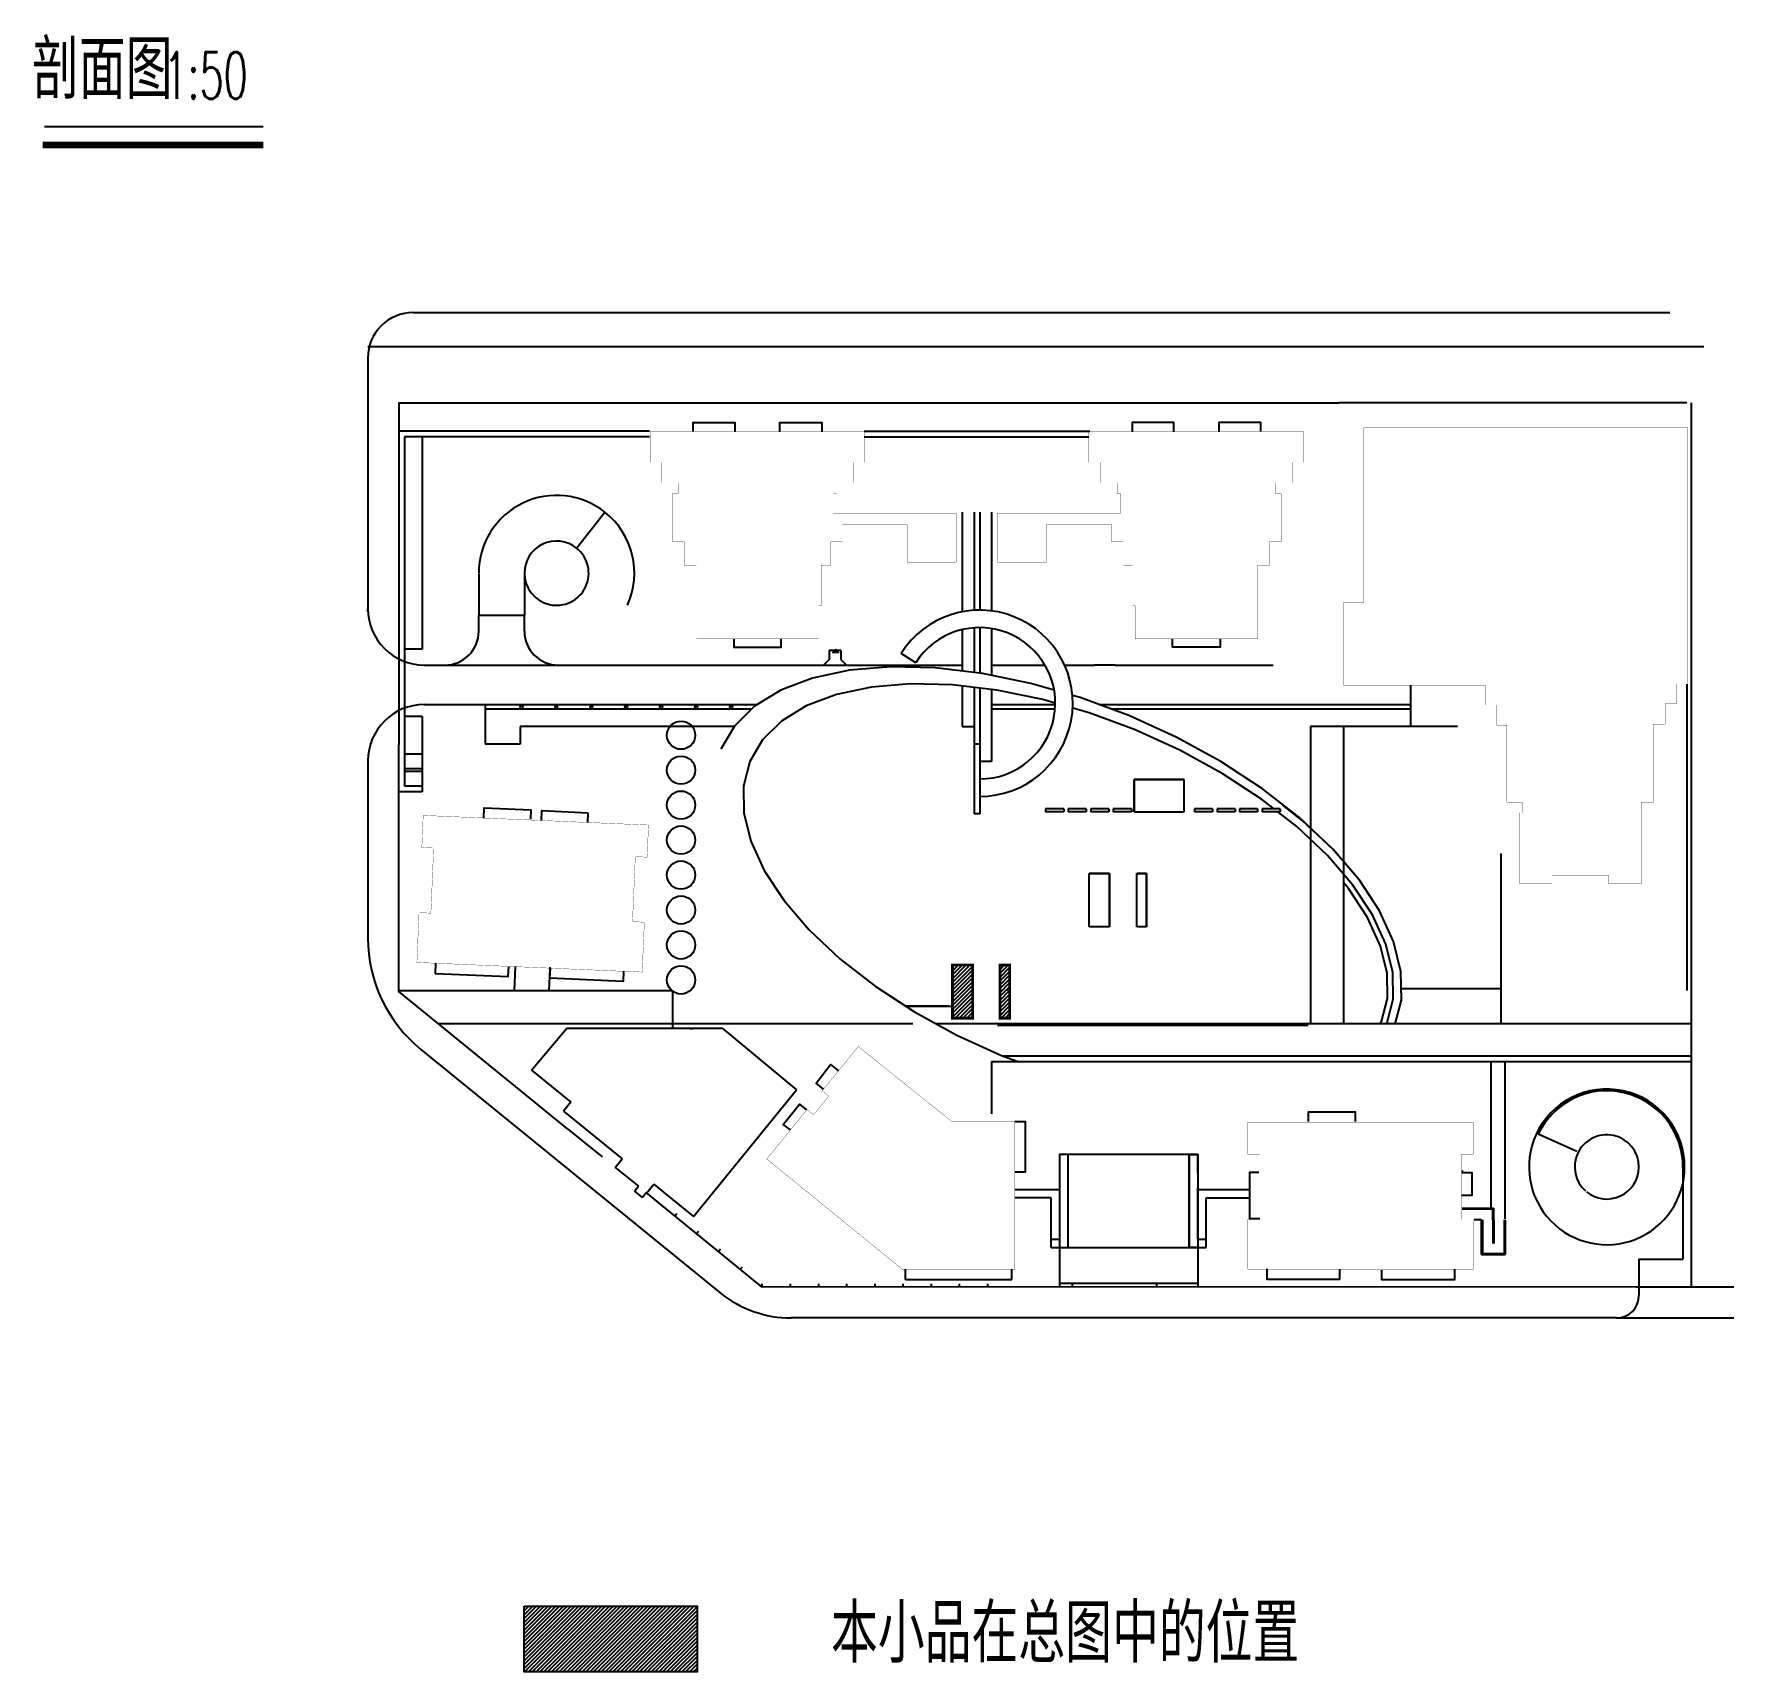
# Model space of a CAD drawing. Extents: x -22561 to 16045, y 153014 to 175987.
# Drawn here: x -7018 to 822, y 157486 to 165039 of the extents above; entities that cross this region are included whole.
import ezdxf

# ---------------------------------------------------------------- set-up
doc = ezdxf.new("R2010")
doc.units = 0
doc.header["$LTSCALE"] = 500
doc.header["$MEASUREMENT"] = 0
doc.layers.get('0').update_dxf_attribs({"linetype": 'CONTINUOUS'})
for name, color, linetype in [('1', 7, 'CONTINUOUS'), ('12', 7, 'CONTINUOUS'), ('L-OBJECT', 4, 'CONTINUOUS'), ('LOU', 7, 'CONTINUOUS')]:
    doc.layers.add(name, color=color, linetype=linetype)
doc.styles.add('_HZTXT', font='txt.shx', dxfattribs={"width": 0.8, "bigfont": 'HZTXT.shx'})
doc.styles.add('_ROMANS', font='ROMANS.shx', dxfattribs={"width": 0.6})

msp = doc.modelspace()

# ---------------------------------------------------------------- hatches: boundary and pattern name
at = {"layer": 'L-OBJECT'}
h = msp.add_hatch(dxfattribs=at)
h.set_pattern_fill('ANSI31', color=256, scale=100, style=0)
h.paths.add_polyline_path([(-2689, 160746.7), (-2782.6, 160746.7), (-2782.6, 160501.3), (-2689, 160501.3)])
h.paths.add_polyline_path([(-2518.7, 160746.7), (-2562.9, 160746.7), (-2562.9, 160631), (-2562.9, 160501.3), (-2518.7, 160501.3)])
h = msp.add_hatch(dxfattribs=at)
h.set_pattern_fill('ANSI31', color=256, scale=100, style=0)
h.set_pattern_definition([(45, (883.791, -304.029), (-8.8388348, 8.8388348), [])])
h.paths.add_polyline_path([(-3960.3, 157486.4), (-3960.3, 157789.6), (-4757.1, 157789.6), (-4757.1, 157486.4)])

# ---------------------------------------------------------------- linework, layer by layer
msp.add_line((-3296.6, 162197.1), (-3351.1, 162197.1))
at = {"layer": '1', "color": 7, "linetype": 'CONTINUOUS'}
for p, q in [((-337.6, 159572.1), (-337.6, 159416.1)), ((-290.8, 159572.1), (-290.8, 159462.9)), ((-285.6, 159572.1), (-285.6, 159462.9)), ((-238.8, 159572.1), (-238.8, 159416.1)), ((-233.6, 159572.1), (-233.6, 159410.9)), ((-337.6, 159416.1), (-238.8, 159416.1)), ((-337.6, 159410.9), (-233.6, 159410.9))]:
    msp.add_line(p, q, dxfattribs=at)
at = {"layer": '12'}
for p, q in [((-5270.4, 163754.5), (526.1, 163754.5)), ((-5478.4, 163598.5), (-2834.2, 163598.5)), ((-5478.4, 163546.5), (-5478.4, 162389.5)), ((-2834.2, 163598.5), (682.1, 163598.5)), ((-5335.4, 163338.5), (-5335.4, 161762)), ((-5335.4, 163338.5), (-999.6, 163338.5)), ((604.1, 163338.5), (-999.6, 163338.5)), ((624.9, 163338.5), (624.9, 159261.7)), ((-5335.4, 163208.5), (-5335.4, 162157.3)), ((-4179.9, 163208.5), (-5335.4, 163208.5)), ((-5309.4, 163182.5), (-5309.4, 161570.5)), ((-4179.9, 163182.5), (-5309.4, 163182.5)), ((-5228.8, 163182.5), (-5228.8, 162202.3)), ((-3189.3, 163208.4), (-2148.8, 163208.4)), ((-3189.3, 163182.4), (-2153, 163182.4)), ((-4516.1, 162669.2), (-4385, 162834)), ((-2737.8, 162834), (-2737.8, 162375.1)), ((-2683, 162834), (-2683, 162381.9)), ((-2657, 162834), (-2657, 162382.7)), ((-2602.3, 162834), (-2602.3, 162379.2)), ((-4967.2, 162550.8), (-4967.2, 162357.8)), ((-4756.6, 162551.3), (-4756.6, 162357.8)), ((-5478.4, 162375.6), (-5478.4, 162389.5)), ((-4756.6, 162357.8), (-4967.2, 162357.8)), ((-4967.2, 162285.5), (-4967.2, 162357.8)), ((-4756.6, 162285.5), (-4756.6, 162357.8)), ((-2737.8, 162292.6), (-2737.8, 162101.4)), ((-2683, 162301.1), (-2683, 162094.9)), ((-2657, 162302.1), (-2657, 162091.8)), ((-2602.3, 162297.8), (-2602.3, 162081.7)), ((-5228.8, 162215.3), (-5228.8, 162202.3)), ((-5228.8, 162202.3), (-5309.4, 162202.3)), ((-3351.1, 162154.4), (-3377.1, 162128.4)), ((-3351.1, 162197.1), (-3351.1, 162154.4)), ((-3296.6, 162197.1), (-3296.6, 162154.4)), ((-3296.6, 162154.4), (-3270.6, 162128.3)), ((-2951.7, 162140.1), (-3019.8, 162183.3)), ((-5218.4, 162129.5), (-3989.7, 162129.5)), ((-4096.2, 162129.5), (-3989.7, 162129.5)), ((-3995.3, 162129.5), (-3373.9, 162129.5)), ((-3377.1, 162128.4), (-3270.6, 162128.3)), ((-3267.5, 162129.5), (-2737.8, 162129.5)), ((-3160.7, 162129.5), (-2737.8, 162129.5)), ((-2602.3, 162129.5), (-2355.9, 162129.5)), ((-2602.3, 162129.5), (-2431.8, 162129.5)), ((-2265.3, 162129.5), (-2129.5, 162129.5)), ((-2265.3, 162129.5), (-2217.4, 162129.5)), ((-2032.3, 162129.4), (-2129.5, 162129.4)), ((-2032.3, 162129.5), (-1302.9, 162129.5)), ((-2737.8, 162032.6), (-2737.8, 161846)), ((-2683, 162026.1), (-2683, 161443)), ((-2657, 162023), (-2657, 161443)), ((-2602.3, 162016.5), (-2602.3, 161684.8)), ((-669.9, 162037.2), (-669.9, 161846)), ((604.1, 162041.1), (604.1, 160629.2)), ((-5218.4, 161947.5), (-4073.9, 161947.5)), ((-4937.1, 161947.5), (-4937.1, 161765.4)), ((-3708.8, 161926.6), (-4937.1, 161926.6)), ((-4073.9, 161947.5), (-3682.8, 161947.5)), ((-2602.3, 161947.5), (-2308.1, 161947.5)), ((-2309.1, 161926.6), (-2602.3, 161926.6)), ((-2107.2, 161947.5), (-669.9, 161947.5)), ((-669.9, 161926.6), (-2050.7, 161926.6)), ((-5228.8, 161892.9), (-5309.4, 161892.9)), ((-5228.8, 161892.9), (-5228.8, 161570.5)), ((-5228.8, 161892.9), (-5228.8, 161718.7)), ((-3789.6, 161846), (-4775.9, 161846)), ((-4775.9, 161846), (-4775.9, 161765.4)), ((-2737.8, 161846), (-2683, 161846)), ((-1130.7, 161846), (-1130.7, 161324.9)), ((-453.8, 161846), (-1130.7, 161846)), ((-979.6, 161846), (-979.6, 160475.8)), ((-5335.4, 160623.8), (-5335.4, 161762)), ((-5228.8, 161812.3), (-5228.8, 161799.3)), ((-4775.9, 161765.4), (-4937.1, 161765.4)), ((-2657, 161765.4), (-2683, 161765.4)), ((-5478.4, 161687.5), (-5478.4, 160871.1)), ((-5228.8, 161718.7), (-5309.4, 161718.7)), ((-2602.3, 161684.8), (-2657, 161684.8)), ((-5228.8, 161651.1), (-5309.4, 161651.1)), ((-5228.8, 161638.1), (-5309.4, 161638.1)), ((-5228.8, 161651.1), (-5228.8, 161638.1)), ((-5228.8, 161544.5), (-5335.4, 161544.5)), ((-5228.8, 161570.5), (-5309.4, 161570.5)), ((-5228.8, 161570.5), (-5228.8, 161544.5)), ((-2657, 161443), (-2683, 161443)), ((-2269.5, 161466.4), (-2352.7, 161466.4)), ((-2352.7, 161466.4), (-2352.7, 161453.4)), ((-2269.5, 161453.4), (-2352.7, 161453.4)), ((-2269.5, 161466.4), (-2269.5, 161453.4)), ((-2165.5, 161466.4), (-2248.7, 161466.4)), ((-2248.7, 161466.4), (-2248.7, 161453.4)), ((-2165.5, 161453.4), (-2248.7, 161453.4)), ((-2165.5, 161466.4), (-2165.5, 161453.4)), ((-2061.5, 161466.4), (-2144.7, 161466.4)), ((-2144.7, 161466.4), (-2144.7, 161453.4)), ((-2061.5, 161453.4), (-2144.7, 161453.4)), ((-2061.5, 161466.4), (-2061.5, 161453.4)), ((-1957.5, 161466.4), (-2040.7, 161466.4)), ((-2040.7, 161466.4), (-2040.7, 161453.4)), ((-1957.5, 161453.4), (-2040.7, 161453.4)), ((-1957.5, 161466.4), (-1957.5, 161453.4)), ((-1583.1, 161466.4), (-1666.3, 161466.4)), ((-1666.3, 161466.4), (-1666.3, 161453.4)), ((-1583.1, 161453.4), (-1666.3, 161453.4)), ((-1583.1, 161466.4), (-1583.1, 161453.4)), ((-1479.1, 161466.4), (-1562.3, 161466.4)), ((-1562.3, 161466.4), (-1562.3, 161453.4)), ((-1479.1, 161453.4), (-1562.3, 161453.4)), ((-1479.1, 161466.4), (-1479.1, 161453.4)), ((-1458.3, 161466.4), (-1458.3, 161453.4)), ((-1375.1, 161466.4), (-1458.3, 161466.4)), ((-1375.1, 161453.4), (-1458.3, 161453.4)), ((-1375.1, 161466.4), (-1375.1, 161453.4)), ((-1271.1, 161466.4), (-1354.3, 161466.4)), ((-1354.3, 161466.4), (-1354.3, 161453.4)), ((-1271.1, 161453.4), (-1354.3, 161453.4)), ((-1271.1, 161466.4), (-1271.1, 161453.4)), ((-1130.7, 161324.9), (-1130.7, 160475.8)), ((-254.2, 161259.8), (-254.2, 160475.8)), ((-845.9, 161046.7), (-894.6, 161120.6)), ((-4799.5, 160738.8), (-4804, 160626.6)), ((-4639.2, 160728.3), (-4643.3, 160626.6)), ((-4639.1, 160737.1), (-4639.4, 160728.3)), ((-4639.1, 160737.1), (-4639.4, 160728.3)), ((-3981.9, 160800.1), (-3981.9, 160798.2)), ((-2782.6, 160501.3), (-2782.6, 160746.7)), ((-2689, 160746.7), (-2782.6, 160746.7)), ((-2689, 160631), (-2689, 160746.7)), ((-2562.9, 160631), (-2562.9, 160746.7)), ((-2518.7, 160746.7), (-2562.9, 160746.7)), ((-2518.7, 160631), (-2518.7, 160746.7)), ((-4073.9, 160626.6), (-5335.4, 160626.6)), ((-4557.9, 159991.7), (-5335.4, 160623.8)), ((-4073.9, 160626.2), (-4073.9, 160454.5)), ((-2782.6, 160520.5), (-2782.6, 160631)), ((-2689, 160501.3), (-2689, 160631)), ((-2562.9, 160501.3), (-2562.9, 160631)), ((-2526.5, 160627.9), (-2526.5, 160631)), ((-2518.7, 160501.3), (-2518.7, 160631)), ((-254.2, 160637), (-713, 160637)), ((-576.6, 160637), (-710.9, 160637)), ((-2998.5, 160556.4), (-2782.6, 160556.4)), ((-2798.8, 160556.4), (-2998.5, 160556.4)), ((-2689, 160501.3), (-2782.6, 160501.3)), ((-2562.9, 160509.1), (-2563.2, 160509.1)), ((-2518.7, 160501.3), (-2562.9, 160501.3)), ((-2526.5, 160501.3), (-2526.5, 160501.3)), ((-2518.7, 160509.1), (-2518.7, 160509.1)), ((-2965.4, 160475.8), (-5153.4, 160475.8)), ((-4724.5, 160261.1), (-4560.5, 160454.5)), ((-4560.5, 160454.5), (-3843.9, 160454.5)), ((-3993.3, 160453), (-4004.8, 160453)), ((-3993.3, 160453), (-3981.9, 160453)), ((-3843.9, 160454.5), (-3501, 160171.1)), ((-979.6, 160475.8), (-2859, 160475.8)), ((-2574.9, 160468.6), (-1141.7, 160468.6)), ((624.9, 160475.8), (-979.6, 160475.8)), ((-5233.8, 160356.8), (-3854, 159235.1)), ((-4724.5, 160261.1), (-4542.9, 160113.5)), ((-2602.3, 160300.9), (-2602.3, 160059.8)), ((624.9, 160300.1), (-2602.3, 160300.1)), ((624.9, 160326.1), (-2547.5, 160326.1)), ((-298.6, 159625.4), (-298.6, 160300.1)), ((-233.6, 159575.7), (-233.6, 160300.1)), ((-4542.9, 160113.5), (-4575.7, 160073.1)), ((-3976.6, 159586), (-3501, 160171.1)), ((-4575.7, 160073.1), (-4305.3, 159853.3)), ((-4557.9, 159991.7), (-4476.2, 159925.3)), ((96.4, 159886.2), (-81.7, 159965.9)), ((-4476.2, 159925.3), (-4397.6, 159861.4)), ((-1651.4, 159872.6), (-2288.4, 159872.6)), ((-1691.1, 159872.6), (-1691.1, 159443.6)), ((-1651.4, 159786.8), (-1651.4, 159872.6)), ((-4338.1, 159813), (-4305.3, 159853.3)), ((-4338.1, 159813), (-4230.9, 159725.9)), ((586.4, 159813.4), (586.4, 159390.4)), ((-4249, 159703.7), (-4230.9, 159725.9)), ((-4249, 159703.7), (-4213.3, 159674.6)), ((-4192.9, 159694.9), (-4160.1, 159735.3)), ((-4160.1, 159735.3), (-4105.6, 159691)), ((-2494.5, 159711.4), (-2288.4, 159711.4)), ((-1651.4, 159482.6), (-1651.4, 159719.2)), ((-1651.4, 159711.4), (-1410.9, 159711.4)), ((-4213.3, 159674.6), (-4195.2, 159696.8)), ((-3659.9, 159261.6), (-4195.2, 159696.8)), ((-4105.6, 159691), (-3976.6, 159586)), ((-2327.4, 159672.4), (-2494.5, 159672.4)), ((-2327.4, 159443.6), (-2327.4, 159672.4)), ((-1612.4, 159443.6), (-1612.4, 159672.4)), ((-1612.4, 159672.4), (-1410.9, 159672.4)), ((-431.2, 159625.4), (-286.9, 159625.4)), ((-286.9, 159625.4), (-286.9, 159622.8)), ((-4063.4, 159589.7), (-4054, 159601.2)), ((-431.2, 159624.1), (-286.9, 159624.1)), ((-431.2, 159622.8), (-286.9, 159622.8)), ((-342.8, 159572.1), (-376.6, 159572.1)), ((-342.8, 159410.9), (-342.8, 159572.1)), ((-290.5, 159572.1), (-290.5, 159622.8)), ((-285.3, 159572.1), (-285.3, 159622.8)), ((-3962.5, 159507.6), (-3953.2, 159519.2)), ((-2327.4, 159482.6), (-2288.4, 159482.6)), ((-1651.4, 159482.6), (-1612.4, 159482.6)), ((-3861.6, 159425.6), (-3852.3, 159437.2)), ((-2327.4, 159443.6), (-1612.4, 159443.6)), ((-2288.4, 159443.6), (-2288.4, 159262.4)), ((-1651.4, 159458.6), (-1651.4, 159262.4)), ((-342.8, 159410.9), (-337.6, 159410.9)), ((383.6, 159390.4), (586.4, 159390.4)), ((383.6, 159390.4), (383.6, 159222.7)), ((-3760.8, 159343.6), (-3751.4, 159355.2)), ((383.6, 159261.7), (-3659.9, 159261.6)), ((-3659.4, 159261.6), (-3659.4, 159276.5)), ((-3529.4, 159261.6), (-3529.4, 159276.5)), ((-3399.4, 159261.6), (-3399.4, 159276.5)), ((-3269.4, 159261.6), (-3269.4, 159276.5)), ((-3139.4, 159261.6), (-3139.4, 159276.5)), ((-3009.4, 159261.6), (-3009.4, 159276.5)), ((-2879.4, 159261.6), (-2879.4, 159276.5)), ((-2749.4, 159261.6), (-2749.4, 159276.5)), ((-2619.4, 159261.6), (-2619.4, 159276.5)), ((-2288.4, 159278.7), (-1651.4, 159278.7)), ((-2229.4, 159261.6), (-2229.4, 159276.5)), ((-1839.4, 159261.6), (-1839.4, 159276.5)), ((370.6, 159261.7), (821.8, 159261.7)), ((279.6, 159118.7), (-3526.1, 159118.7)), ((279.6, 159118.7), (821.8, 159118.7))]:
    msp.add_line(p, q, dxfattribs=at)
msp.add_lwpolyline([(-3320.7, 162200.9), (-3307.8, 162188), (-3333.5, 162188), (-3320.7, 162200.9), (-3320.7, 162197.3), (-3314.2, 162190.8), (-3327.1, 162190.8), (-3320.7, 162197.3)], dxfattribs=at)
at = {"layer": '12', "flags": 128}
for points in [[(-2313.4, 162013.8), (-2420.5, 162044.5), (-2644.6, 162090.4), (-2861.7, 162116.1), (-3067.2, 162121.2), (-3257, 162105.6), (-3427.2, 162069.6), (-3574.5, 162013.9), (-3695.6, 161939.6), (-3788.3, 161848.2), (-3850.6, 161741.7)], [(-2308.1, 161953.7), (-2366.1, 161970.3), (-2577.9, 162013.6), (-2783, 162038), (-2977.2, 162042.8), (-3156.6, 162028.1), (-3317.4, 161994), (-3456.6, 161941.3), (-3571.1, 161871.1), (-3658.7, 161784.8), (-3717.5, 161684.2)], [(-894.6, 161120.6), (-906.8, 161139.3), (-1030.8, 161283.9), (-1180.4, 161424.8), (-1352.8, 161559.2), (-1544.4, 161684.2), (-1751.3, 161797.5), (-1969.2, 161896.5), (-2193.8, 161979.4), (-2229, 161989.6)], [(-1299.1, 161466.4), (-1357.1, 161511.7), (-1538.1, 161629.9), (-1733.6, 161736.8), (-1939.6, 161830.5), (-2151.9, 161908.8), (-2228.1, 161930.7)], [(-3717.5, 161684.2), (-3746.5, 161571.2), (-3744.9, 161448.3), (-3712.9, 161317.8), (-3651.1, 161182.5), (-3560.7, 161045.2), (-3443.6, 160908.5), (-3302.2, 160775.3), (-3139.3, 160648.3), (-2958.2, 160530.2), (-2762.7, 160423.2), (-2556.8, 160329.5), (-2477, 160300.1)], [(-778.8, 160475.8), (-749.9, 160588.8), (-751.4, 160711.7), (-783.4, 160842.2), (-845.3, 160977.5), (-935.6, 161114.8), (-1052.8, 161251.5), (-1194.2, 161384.7), (-1282.4, 161453.4)], [(-740.1, 160475.8), (-712.3, 160584.3), (-714, 160716.5), (-747.9, 160854.6), (-812.4, 160995.7), (-905.6, 161137.4), (-1025.6, 161277.4), (-1169.8, 161413.2), (-1259.3, 161483)], [(-809, 160475.8), (-803.1, 160485.8), (-775.9, 160591.9), (-777.4, 160708.4), (-808.1, 160833.6), (-868.1, 160964.8), (-956.5, 161099.2), (-979.6, 161126.1)]]:
    msp.add_lwpolyline(points, dxfattribs=at)
at = {"layer": '12'}
for points in [[(-2248.6, 159872.6), (-2288.4, 159872.6), (-2288.4, 159443.6), (-2248.6, 159443.6)], [(-1691.1, 159872.6), (-1651.4, 159872.6), (-1651.4, 159443.6), (-1691.1, 159443.6)]]:
    msp.add_lwpolyline(points, close=True, dxfattribs=at)
for centre, radius in [((-4770.5, 161935.5), 6.15), ((-4609.3, 161935.5), 6.15), ((-4448.1, 161935.5), 6.15), ((-4286.9, 161935.5), 6.15), ((-4125.7, 161935.5), 6.15), ((-3964.5, 161935.5), 6.15), ((-3803.3, 161935.5), 6.15), ((-4034.1, 161806), 65), ((-4034.1, 161644.8), 65), ((-4034.1, 161483.6), 65), ((-4034.1, 161322.4), 65), ((-4034.1, 161161.2), 65), ((-4034.1, 161000), 65), ((-4034.1, 160838.8), 65), ((-4034.1, 160677.6), 65)]:
    msp.add_circle(centre, radius, dxfattribs=at)
for centre, radius, start, end in [((-5270.4, 163546.5), 208, 90, 180.00288), ((-4608.4, 162553.2), 358.8, 51.48769, 180.00187), ((-4608.4, 162553.2), 358.8, 335.60111, 51.48769), ((-4608.4, 162553.2), 148.2, 51.49545, 180.00454), ((-4608.4, 162553.2), 148.2, 180.00454, 51.49545), ((-5218.4, 162389.5), 260, 180, 270), ((-2657, 161953.2), 429.5, 270, 147.60985), ((-2657, 161953.2), 348.9, 270, 147.60985), ((-5123.2, 162285.5), 156, 270.00066, 0), ((-4600.6, 162285.5), 156, 180, 269.99934), ((-5218.4, 161687.5), 260, 90, 180), ((-4815.4, 160871.1), 663, 179.99959, 230.87579), ((235.4, 159815.4), 358.8, 359.67393, 155.88241), ((235.4, 159815.4), 351, 359.67033, 154.61326), ((235.4, 159815.4), 358.8, 155.88241, 359.99994), ((235.4, 159815.4), 148.2, 359.56089, 155.88449), ((235.4, 159815.4), 148.2, 155.88449, 228.02087), ((235.4, 159815.4), 148.2, 231.08819, 359.49214), ((-3526, 159638.7), 520, 230.89507, 270), ((279.6, 159222.7), 104, 270, 0)]:
    msp.add_arc(centre, radius, start, end, dxfattribs=at)
at = {"layer": 'L-OBJECT'}
msp.add_line((-6969.2, 164612.9), (-5961.1, 164612.9), dxfattribs=at)
at = {"layer": 'L-OBJECT', "const_width": 30}
msp.add_lwpolyline([(-6977.8, 164527.9), (-5961.1, 164527.9)], dxfattribs=at)
at = {"layer": 'L-OBJECT'}
msp.add_lwpolyline([(-4757.1, 157789.6), (-3960.3, 157789.6), (-3960.3, 157486.4), (-4757.1, 157486.4)], close=True, dxfattribs=at)
at = {"layer": 'LOU', "color": 3}
for p, q in [((-1944.7, 161453.4), (-1944.7, 161601.6)), ((-1944.7, 161601.6), (-1714.6, 161601.6)), ((-1714.6, 161601.6), (-1944.7, 161601.6)), ((-1944.7, 161601.6), (-1944.7, 161453.4)), ((-1714.6, 161453.4), (-1714.6, 161601.6)), ((-1714.6, 161453.4), (-1714.6, 161601.6)), ((-1944.7, 161453.4), (-1714.6, 161453.4)), ((-1944.7, 161453.4), (-1714.6, 161453.4)), ((-2151.4, 160923.1), (-2151.4, 161168.5)), ((-2057.8, 161168.5), (-2151.4, 161168.5)), ((-2151.4, 160923.1), (-2151.4, 161168.5)), ((-2151.4, 161168.5), (-2057.8, 161168.5)), ((-2057.8, 161168.5), (-2057.9, 160923)), ((-2057.8, 160923), (-2057.8, 161168.5)), ((-1931.9, 160923.1), (-1931.8, 161168.5)), ((-1931.9, 160923), (-1931.8, 161168.5)), ((-1887.5, 161168.5), (-1931.8, 161168.5)), ((-1931.8, 161168.5), (-1887.5, 161168.5)), ((-1931.7, 161160.7), (-1931.7, 161160.7)), ((-1887.5, 161052.8), (-1887.5, 161168.5)), ((-1887.5, 161168.5), (-1887.5, 160923.1)), ((-2151.4, 160942.3), (-2151.4, 161052.8)), ((-1887.5, 160923.1), (-1887.5, 161052.8)), ((-2108.1, 160923), (-2151.6, 160923.1)), ((-2057.8, 160923), (-2151.4, 160923.1)), ((-2057.9, 160923), (-2151.4, 160923.1)), ((-1931.7, 160930.9), (-1931.9, 160930.9)), ((-1887.5, 160923.1), (-1931.9, 160923.1)), ((-1887.5, 160923.1), (-1931.9, 160923)), ((-1895.3, 160923.1), (-1895.3, 160923.1)), ((-1887.5, 160930.9), (-1887.5, 160930.9))]:
    msp.add_line(p, q, dxfattribs=at)
at = {"layer": 'LOU', "color": 2}
for p, q in [((-2998.6, 159296.3), (-2998.6, 159344.1)), ((-2509.1, 159296.3), (-2509.1, 159344.1)), ((-1333.2, 159344.8), (-1333.2, 159296.5)), ((-996.4, 159296.5), (-996.4, 159343.3)), ((-2998.6, 159296.3), (-2509.1, 159296.3)), ((-996.4, 159296.5), (-1333.2, 159296.5))]:
    msp.add_line(p, q, dxfattribs=at)
for points in [[(-3978.4, 163208.5), (-3978.4, 163247.5), (-3785.5, 163247.5), (-3785.5, 163204.6)], [(-3578, 163204.6), (-3578, 163247.5), (-3385.1, 163247.5), (-3385.1, 163204.6)], [(-1761.4, 163204.6), (-1761.4, 163247.5), (-1954.3, 163247.5), (-1954.3, 163204.6)], [(-1361, 163208.5), (-1361, 163247.5), (-1553.9, 163247.5), (-1553.9, 163204.6)], [(-3791.2, 162250.4), (-3791.2, 162212.7), (-3572.3, 162212.7), (-3572.3, 162250.4)], [(-1548.2, 162250.4), (-1548.2, 162212.7), (-1767.1, 162212.7), (-1767.1, 162250.4)], [(-4944, 161424.2), (-4942, 161471), (-4726.7, 161461.2), (-4728.5, 161418.6)], [(-4677.8, 161412.8), (-4675.8, 161459.6), (-4464.1, 161447.9)], [(-4464.1, 161447.9), (-4465.9, 161403.7)], [(-5166.6, 160754.5), (-5168.6, 160707.8), (-4830.9, 160693.3), (-4828.9, 160740)], [(-4299, 160717.4), (-4301, 160670.6), (-4638.7, 160685.1), (-4636.8, 160728.2)], [(-3376.5, 160174.4), (-3411.7, 160201.6), (-3344.8, 160288), (-3308.2, 160258.3)], [(-3529.9, 159985.6), (-3563.7, 160011.4), (-3487.9, 160104.6), (-3454.9, 160077.8)], [(-2494.5, 160024.3), (-2446.7, 160024.2), (-2446.7, 159791.8), (-2494.5, 159791.8)], [(-1140.7, 160025.5), (-1140.7, 160068.7), (-925.2, 160068.7), (-925.2, 160025.5)], [(-1369.3, 159789.2), (-1412.4, 159789.2), (-1412.4, 159576.8), (-1365.6, 159576.8)], [(-431.2, 159798.3), (-431.2, 159789.2), (-388, 159789.2), (-388, 159683.9), (-434.8, 159683.9)], [(-804, 159339.7), (-804, 159296.5), (-466, 159296.5), (-466, 159343.3)]]:
    msp.add_lwpolyline(points, dxfattribs=at)
at = {"layer": 'LOU', "color": 3, "const_width": 1.3}
for points in [[(-4177, 163064.2), (-4177, 163204.6), (-3186.4, 163204.6), (-3186.4, 163064.2), (-3238.4, 163064.2), (-3238.4, 162970.6), (-3316.4, 162970.6), (-3316.4, 162920.1), (-3332, 162920.1), (-3332, 162830.2), (-2765.1, 162830.2), (-2765.1, 162604), (-2991, 162604), (-2991, 162777.1), (-3290.4, 162777.1), (-3290.4, 162697.6), (-3345, 162697.6), (-3345, 162588.4), (-3387.9, 162588.4), (-3387.9, 162402.5), (-3399.6, 162402.5), (-3399.6, 162250.4), (-3572.3, 162250.4), (-3963.8, 162250.4), (-3963.8, 162402.5), (-3963.8, 162588.4), (-4018.4, 162588.4), (-4018.4, 162697.6), (-4073, 162697.6), (-4073, 162920.1), (-4047, 162920.1), (-4047, 162970.6), (-4125, 162970.6), (-4125, 163064.2)], [(-1162.4, 163064.2), (-1162.4, 163204.6), (-2153, 163204.6), (-2153, 163064.2), (-2101, 163064.2), (-2101, 162970.6), (-2023, 162970.6), (-2023, 162920.1), (-2007.4, 162920.1), (-2007.4, 162830.2), (-2574.4, 162830.2), (-2574.4, 162604), (-2348.5, 162604), (-2348.5, 162777.1), (-2049, 162777.1), (-2049, 162697.6), (-1994.4, 162697.6), (-1994.4, 162588.4), (-1951.5, 162588.4), (-1951.5, 162402.5), (-1939.8, 162402.5), (-1939.8, 162250.4), (-1767.1, 162250.4), (-1375.6, 162250.4), (-1375.6, 162402.5), (-1375.6, 162588.4), (-1321, 162588.4), (-1321, 162697.6), (-1266.4, 162697.6), (-1266.4, 162920.1), (-1292.4, 162920.1), (-1292.4, 162970.6), (-1214.4, 162970.6), (-1214.4, 163064.2)], [(-855.5, 163223.5), (-884.7, 163223.5), (-884.7, 162418), (-979.6, 162418), (-979.6, 162037.2), (-324.8, 162037.2), (-324.8, 161945.4), (-272.1, 161945.4), (-272.1, 161851.8), (-225.8, 161851.8), (-225.8, 161497.9), (-155.3, 161497.7), (-155.3, 161448.8), (-166.2, 161448.8), (-166, 161120.7), (-17.5, 161120.7), (-17.5, 161159.7), (244.6, 161159.7), (244.6, 161120.7), (393.5, 161120.6), (393.5, 161421.2), (393.4, 161495.1), (448.9, 161495.1), (448.9, 161856.5), (504.6, 161856.5), (504.6, 161950.1), (556.3, 161950.1), (556.3, 162043.7), (608.6, 162043.7), (608.6, 163223.5)], [(-5223.3, 161436.2), (-4184.2, 161391.7), (-4190.6, 161243.6), (-4245.1, 161245.9), (-4258, 160946.2), (-4203.4, 160943.8), (-4213.3, 160713.7), (-5252.3, 160758.2), (-5242.5, 160987.8), (-5187.9, 160985.5), (-5175.1, 161285.8), (-5229.6, 161288.1)], [(-3638.8, 159851.7), (-3453.1, 160080.1), (-3422.9, 160055.5), (-3352.7, 160141.8), (-3382.9, 160166.4), (-3217, 160370.6), (-2785.2, 160024.3), (-2494.5, 160024.3), (-2494.5, 159344.1), (-3014.4, 159344.1)], [(-1365.6, 159573.1), (-1420.2, 159573.1), (-1420.2, 159343.3), (-380.2, 159343.3), (-380.2, 159573.7), (-434.8, 159573.7), (-434.8, 159873.7), (-380.2, 159873.7), (-380.2, 160021.9), (-928.8, 160021.9), (-1420.2, 160021.9), (-1420.2, 159873.7), (-1365.6, 159873.7)]]:
    msp.add_lwpolyline(points, close=True, dxfattribs=at)
at = {"layer": 'LOU', "color": 1, "const_width": 13}
for points in [[(-2689, 160746.7), (-2782.6, 160746.7), (-2782.6, 160501.3), (-2689, 160501.3)], [(-2562.9, 160746.7), (-2518.7, 160746.7), (-2518.7, 160501.3), (-2562.9, 160501.3)]]:
    msp.add_lwpolyline(points, close=True, dxfattribs=at)

# ---------------------------------------------------------------- texts
at = {"layer": 'L-OBJECT'}
for s, height, style, width, p in [('剖面图 ', 270, '_HZTXT', 0.8, (-7027.6, 164740.3)), ('1:50', 216, '_ROMANS', 0.6, (-6421.2, 164740.3)), ('本小品在总图中的位置', 270, '_HZTXT', 0.8, (-3342.7, 157529))]:
    msp.add_text(s, height=height, dxfattribs=dict(at, style=style, width=width)).set_placement(p)

doc.saveas('drawing.dxf')
